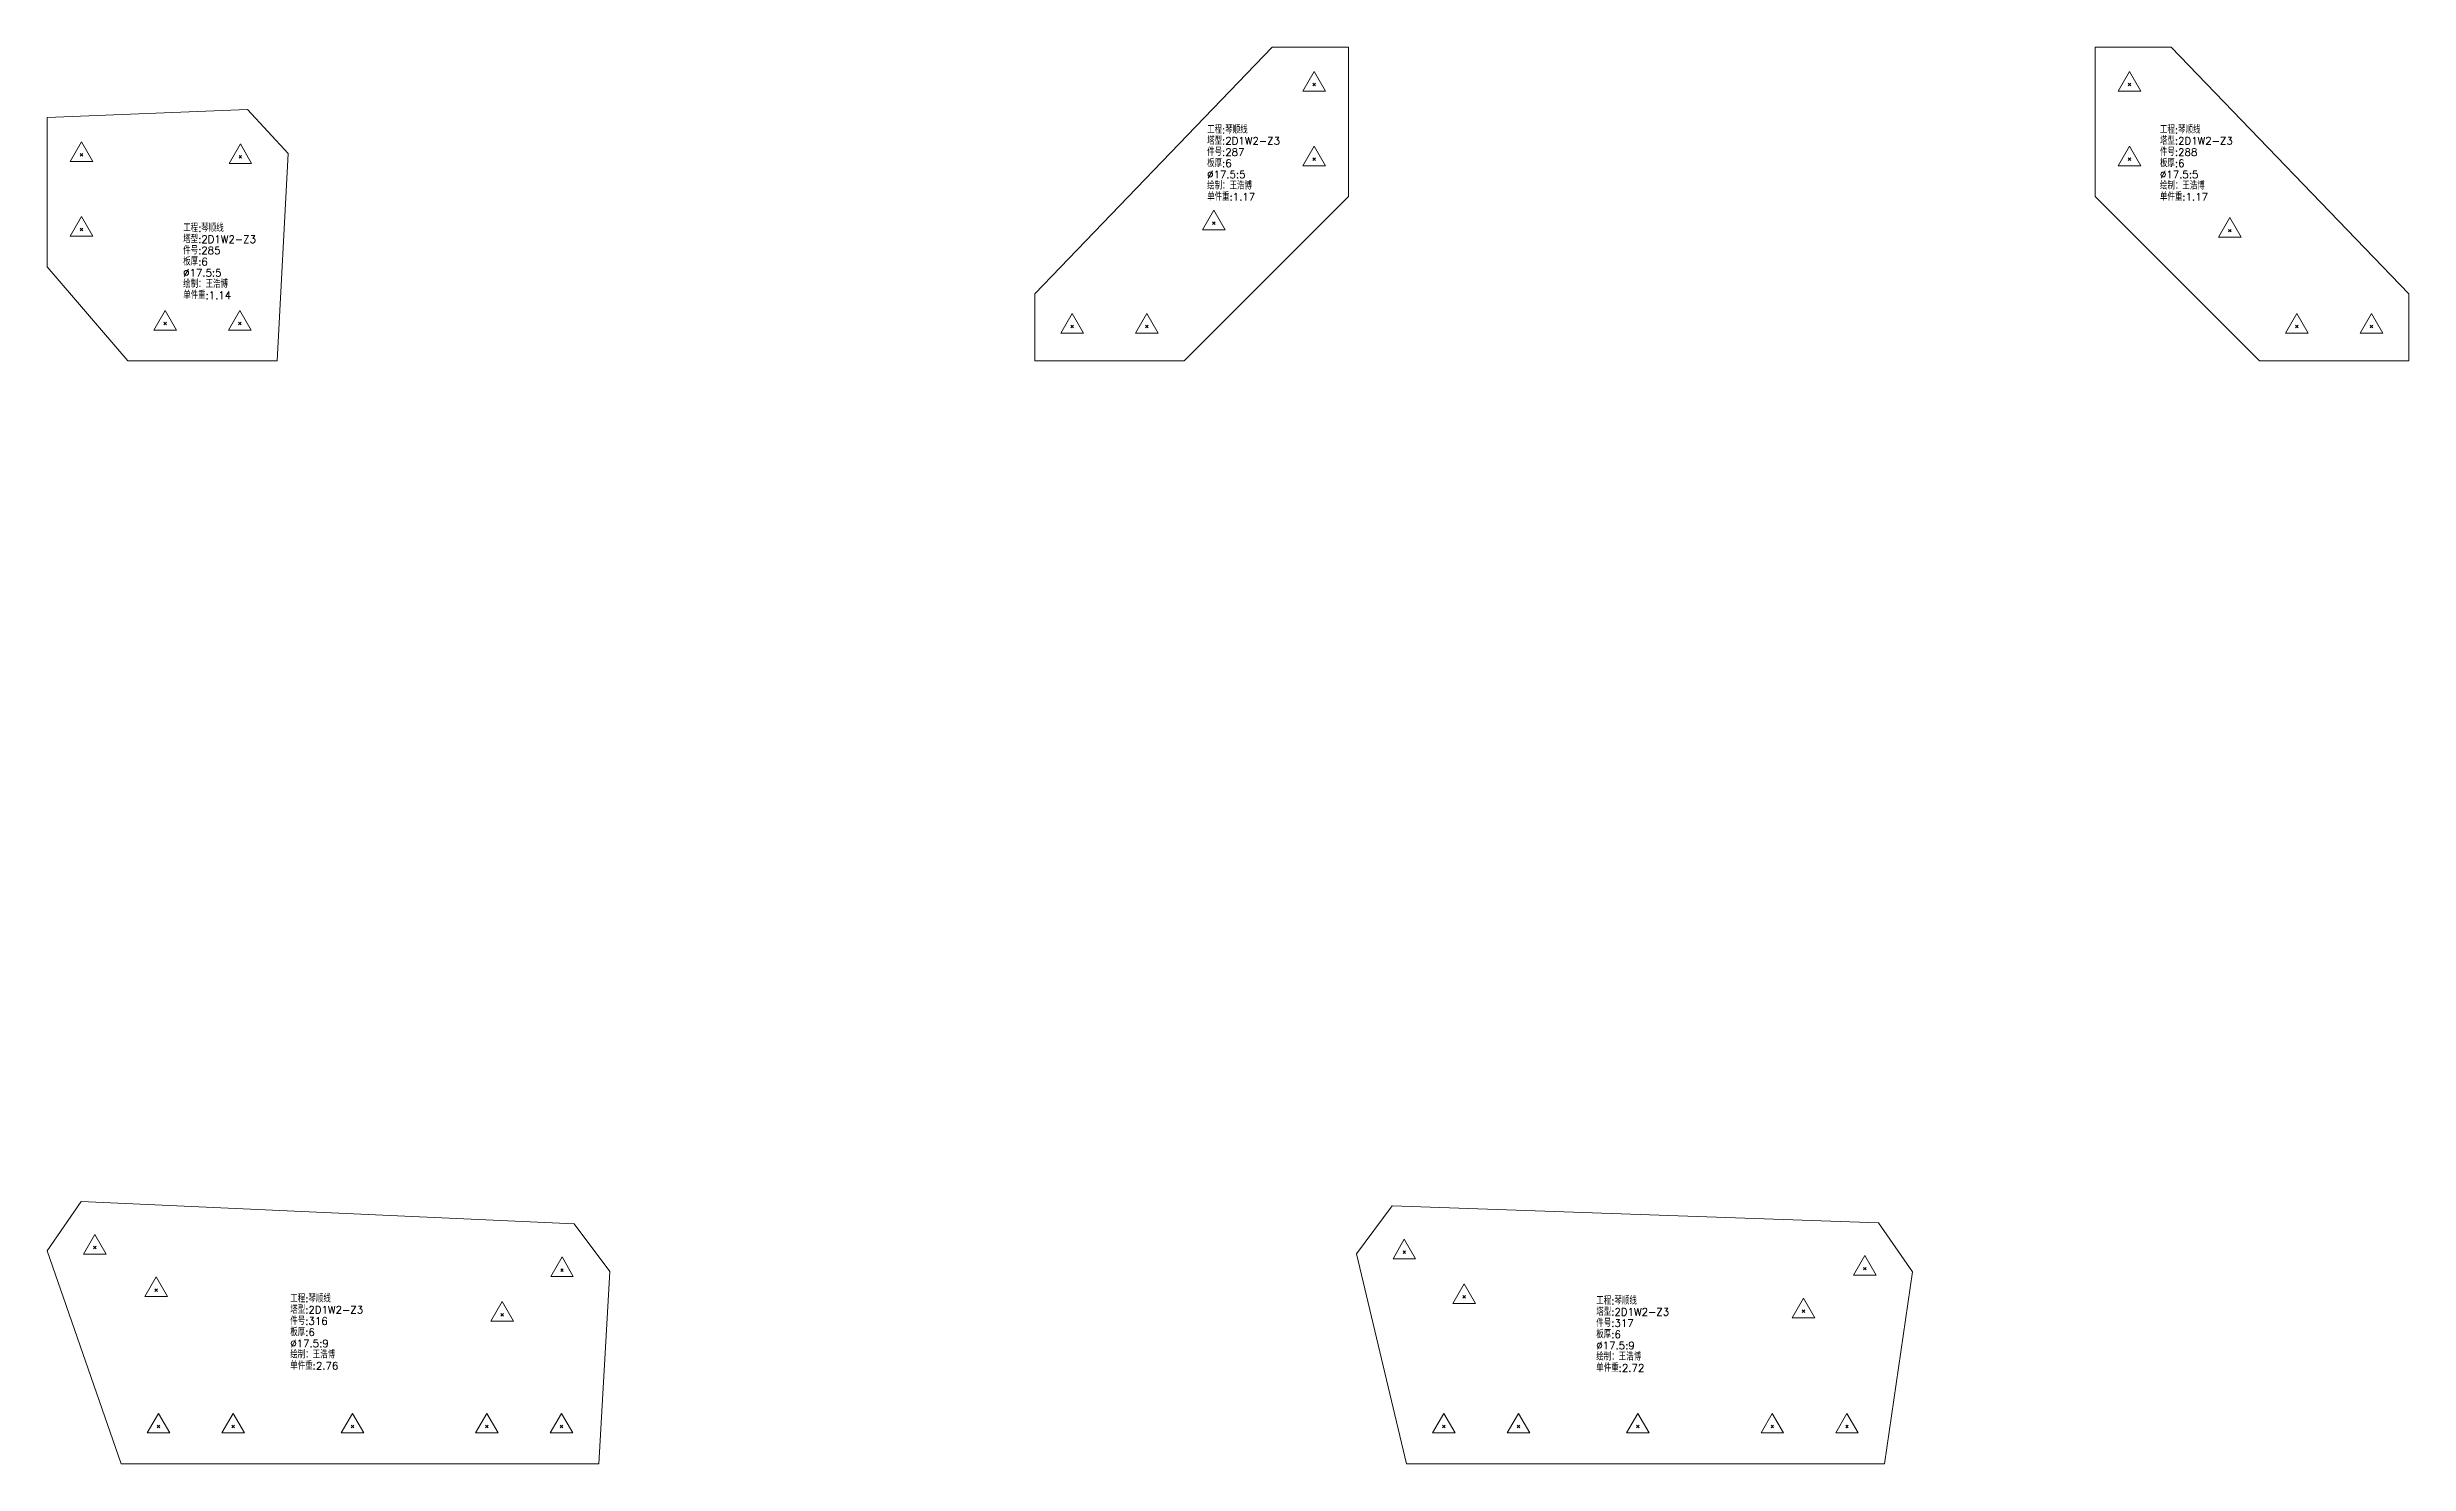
# Model space of a CAD drawing. Extents: x -580 to 8755, y 0 to 14723.
# Drawn here: x 0 to 1581, y 8630 to 9578 of the extents above; entities that cross this region are included whole.
import ezdxf
from ezdxf.enums import TextEntityAlignment as Align

# ---------------------------------------------------------------- set-up
doc = ezdxf.new("R2010")
doc.units = 0
doc.header["$MEASUREMENT"] = 0
doc.layers.add('1', color=7, linetype='CONTINUOUS', lineweight=25)
doc.styles.get("Standard").update_dxf_attribs({"font": 'simplex.shx', "width": 0.7, "height": 3, "bigfont": 'gbhzfs.shx'})

msp = doc.modelspace()

# ---------------------------------------------------------------- linework, layer by layer
at = {"layer": '1', "color": 7, "linetype": 'Continuous', "lineweight": 18}
for p, q in [((820.22933, 9578.3882), (661.22933, 9413.3882)), ((871.22933, 9578.3882), (820.22933, 9578.3882)), ((871.22933, 9478.3882), (871.22933, 9578.3882)), ((1422.22933, 9578.3882), (1371.22933, 9578.3882)), ((1371.22933, 9578.3882), (1371.22933, 9478.3882)), ((1581.22933, 9413.3882), (1422.22933, 9578.3882)), ((134.02447, 9536.67084), (0, 9531.3882)), ((161.22933, 9507.34687), (134.02447, 9536.67084)), ((0, 9531.3882), (0, 9431.3882)), ((154, 9368.3882), (161.22933, 9507.34687)), ((761.22933, 9368.3882), (871.22933, 9478.3882)), ((1371.22933, 9478.3882), (1481.22933, 9368.3882)), ((0, 9431.3882), (54, 9368.3882)), ((661.22933, 9413.3882), (661.22933, 9368.3882)), ((1581.22933, 9368.3882), (1581.22933, 9413.3882)), ((54, 9368.3882), (154, 9368.3882)), ((661.22933, 9368.3882), (761.22933, 9368.3882)), ((1481.22933, 9368.3882), (1581.22933, 9368.3882)), ((22.81795, 8805.64896), (0, 8772.80016)), ((352.75323, 8790.82665), (22.81795, 8805.64896)), ((900.59998, 8802.78834), (876.67661, 8770.73101)), ((1226.15279, 8791.47456), (900.59998, 8802.78834)), ((376.67661, 8758.76932), (352.75323, 8790.82665)), ((1248.97033, 8758.62458), (1226.15279, 8791.47456)), ((0, 8772.80016), (49.4283, 8630.1811)), ((876.67661, 8770.73101), (910.08007, 8630.1811)), ((369.4283, 8630.1811), (376.67661, 8758.76932)), ((1230.08007, 8630.1811), (1248.97033, 8758.62458)), ((49.4283, 8630.1811), (369.4283, 8630.1811)), ((910.08007, 8630.1811), (1230.08007, 8630.1811))]:
    msp.add_line(p, q, dxfattribs=at)
at = {"layer": '1', "color": 7, "linetype": 'Continuous', "lineweight": 13}
for p, q in [((848.22933, 9562.1382), (840.65183, 9549.0132)), ((847.35433, 9552.5132), (849.10433, 9554.2632)), ((849.10433, 9552.5132), (847.35433, 9554.2632)), ((855.80683, 9549.0132), (848.22933, 9562.1382)), ((1394.22933, 9562.1382), (1386.65183, 9549.0132)), ((1393.35433, 9552.5132), (1395.10433, 9554.2632)), ((1395.10433, 9552.5132), (1393.35433, 9554.2632)), ((1401.80683, 9549.0132), (1394.22933, 9562.1382)), ((840.65183, 9549.0132), (855.80683, 9549.0132)), ((1386.65183, 9549.0132), (1401.80683, 9549.0132)), ((23, 9515.1382), (15.4225, 9502.0132)), ((22.125, 9505.5132), (23.875, 9507.2632)), ((23.875, 9505.5132), (22.125, 9507.2632)), ((30.5775, 9502.0132), (23, 9515.1382)), ((129.29941, 9513.75582), (121.72191, 9500.63082)), ((128.42441, 9504.13082), (130.17441, 9505.88082)), ((130.17441, 9504.13082), (128.42441, 9505.88082)), ((136.87691, 9500.63082), (129.29941, 9513.75582)), ((848.22933, 9512.1382), (840.65183, 9499.0132)), ((847.35433, 9502.5132), (849.10433, 9504.2632)), ((849.10433, 9502.5132), (847.35433, 9504.2632)), ((855.80683, 9499.0132), (848.22933, 9512.1382)), ((1394.22933, 9512.1382), (1386.65183, 9499.0132)), ((1393.35433, 9502.5132), (1395.10433, 9504.2632)), ((1395.10433, 9502.5132), (1393.35433, 9504.2632)), ((1401.80683, 9499.0132), (1394.22933, 9512.1382)), ((15.4225, 9502.0132), (30.5775, 9502.0132)), ((121.72191, 9500.63082), (136.87691, 9500.63082)), ((840.65183, 9499.0132), (855.80683, 9499.0132)), ((1386.65183, 9499.0132), (1401.80683, 9499.0132)), ((23, 9465.1382), (15.4225, 9452.0132)), ((22.125, 9455.5132), (23.875, 9457.2632)), ((23.875, 9455.5132), (22.125, 9457.2632)), ((30.5775, 9452.0132), (23, 9465.1382)), ((781.08698, 9469.34612), (773.50948, 9456.22112)), ((773.50948, 9456.22112), (788.66448, 9456.22112)), ((780.21198, 9459.72112), (781.96198, 9461.47112)), ((781.96198, 9459.72112), (780.21198, 9461.47112)), ((788.66448, 9456.22112), (781.08698, 9469.34612)), ((1461.37168, 9464.34612), (1453.79418, 9451.22112)), ((1460.49668, 9454.72112), (1462.24668, 9456.47112)), ((1462.24668, 9454.72112), (1460.49668, 9456.47112)), ((1468.94918, 9451.22112), (1461.37168, 9464.34612)), ((15.4225, 9452.0132), (30.5775, 9452.0132)), ((1453.79418, 9451.22112), (1468.94918, 9451.22112)), ((79, 9402.1382), (71.4225, 9389.0132)), ((78.125, 9392.5132), (79.875, 9394.2632)), ((79.875, 9392.5132), (78.125, 9394.2632)), ((86.5775, 9389.0132), (79, 9402.1382)), ((129, 9402.1382), (121.4225, 9389.0132)), ((128.125, 9392.5132), (129.875, 9394.2632)), ((129.875, 9392.5132), (128.125, 9394.2632)), ((136.5775, 9389.0132), (129, 9402.1382)), ((686.22933, 9400.1382), (678.65183, 9387.0132)), ((693.80683, 9387.0132), (686.22933, 9400.1382)), ((736.22933, 9400.1382), (728.65183, 9387.0132)), ((743.80683, 9387.0132), (736.22933, 9400.1382)), ((1506.22933, 9400.1382), (1498.65183, 9387.0132)), ((1513.80683, 9387.0132), (1506.22933, 9400.1382)), ((1556.22933, 9400.1382), (1548.65183, 9387.0132)), ((1563.80683, 9387.0132), (1556.22933, 9400.1382)), ((71.4225, 9389.0132), (86.5775, 9389.0132)), ((121.4225, 9389.0132), (136.5775, 9389.0132)), ((678.65183, 9387.0132), (693.80683, 9387.0132)), ((685.35433, 9390.5132), (687.10433, 9392.2632)), ((687.10433, 9390.5132), (685.35433, 9392.2632)), ((728.65183, 9387.0132), (743.80683, 9387.0132)), ((735.35433, 9390.5132), (737.10433, 9392.2632)), ((737.10433, 9390.5132), (735.35433, 9392.2632)), ((1498.65183, 9387.0132), (1513.80683, 9387.0132)), ((1505.35433, 9390.5132), (1507.10433, 9392.2632)), ((1507.10433, 9390.5132), (1505.35433, 9392.2632)), ((1548.65183, 9387.0132), (1563.80683, 9387.0132)), ((1555.35433, 9390.5132), (1557.10433, 9392.2632)), ((1557.10433, 9390.5132), (1555.35433, 9392.2632)), ((31.9423, 8783.7153), (24.3648, 8770.5903)), ((31.0673, 8774.0903), (32.8173, 8775.8403)), ((32.8173, 8774.0903), (31.0673, 8775.8403)), ((39.5198, 8770.5903), (31.9423, 8783.7153)), ((908.67412, 8780.55757), (901.09662, 8767.43257)), ((916.25162, 8767.43257), (908.67412, 8780.55757)), ((24.3648, 8770.5903), (39.5198, 8770.5903)), ((344.67909, 8768.59587), (337.10159, 8755.47087)), ((343.80409, 8758.97087), (345.55409, 8760.72087)), ((345.55409, 8758.97087), (343.80409, 8760.72087)), ((352.25659, 8755.47087), (344.67909, 8768.59587)), ((901.09662, 8767.43257), (916.25162, 8767.43257)), ((907.79912, 8770.93257), (909.54912, 8772.68257)), ((909.54912, 8770.93257), (907.79912, 8772.68257)), ((1217.02803, 8769.54019), (1209.45053, 8756.41519)), ((1216.15303, 8759.91519), (1217.90303, 8761.66519)), ((1217.90303, 8759.91519), (1216.15303, 8761.66519)), ((1224.60553, 8756.41519), (1217.02803, 8769.54019)), ((73.00896, 8755.19679), (65.43146, 8742.07179)), ((72.13396, 8745.57179), (73.88396, 8747.32179)), ((73.88396, 8745.57179), (72.13396, 8747.32179)), ((80.58646, 8742.07179), (73.00896, 8755.19679)), ((337.10159, 8755.47087), (352.25659, 8755.47087)), ((948.74578, 8750.65334), (941.16828, 8737.52834)), ((956.32328, 8737.52834), (948.74578, 8750.65334)), ((1209.45053, 8756.41519), (1224.60553, 8756.41519)), ((65.43146, 8742.07179), (80.58646, 8742.07179)), ((304.60744, 8738.69166), (297.02994, 8725.56666)), ((303.73244, 8729.06666), (305.48244, 8730.81666)), ((305.48244, 8729.06666), (303.73244, 8730.81666)), ((312.18494, 8725.56666), (304.60744, 8738.69166)), ((941.16828, 8737.52834), (956.32328, 8737.52834)), ((947.87078, 8741.02834), (949.62078, 8742.77834)), ((949.62078, 8741.02834), (947.87078, 8742.77834)), ((1175.96102, 8741.02142), (1168.38352, 8727.89642)), ((1175.08602, 8731.39642), (1176.83602, 8733.14642)), ((1176.83602, 8731.39642), (1175.08602, 8733.14642)), ((1183.53852, 8727.89642), (1175.96102, 8741.02142)), ((297.02994, 8725.56666), (312.18494, 8725.56666)), ((1168.38352, 8727.89642), (1183.53852, 8727.89642)), ((74.4283, 8663.9311), (66.8508, 8650.8061)), ((66.8508, 8650.8061), (82.0058, 8650.8061)), ((73.5533, 8654.3061), (75.3033, 8656.0561)), ((75.3033, 8654.3061), (73.5533, 8656.0561)), ((82.0058, 8650.8061), (74.4283, 8663.9311)), ((124.4283, 8663.9311), (116.8508, 8650.8061)), ((116.8508, 8650.8061), (132.0058, 8650.8061)), ((123.5533, 8654.3061), (125.3033, 8656.0561)), ((125.3033, 8654.3061), (123.5533, 8656.0561)), ((132.0058, 8650.8061), (124.4283, 8663.9311)), ((204.4283, 8663.9311), (196.8508, 8650.8061)), ((196.8508, 8650.8061), (212.0058, 8650.8061)), ((203.5533, 8654.3061), (205.3033, 8656.0561)), ((205.3033, 8654.3061), (203.5533, 8656.0561)), ((212.0058, 8650.8061), (204.4283, 8663.9311)), ((294.4283, 8663.9311), (286.8508, 8650.8061)), ((286.8508, 8650.8061), (302.0058, 8650.8061)), ((293.5533, 8654.3061), (295.3033, 8656.0561)), ((295.3033, 8654.3061), (293.5533, 8656.0561)), ((302.0058, 8650.8061), (294.4283, 8663.9311)), ((344.4283, 8663.9311), (336.8508, 8650.8061)), ((336.8508, 8650.8061), (352.0058, 8650.8061)), ((343.5533, 8654.3061), (345.3033, 8656.0561)), ((345.3033, 8654.3061), (343.5533, 8656.0561)), ((352.0058, 8650.8061), (344.4283, 8663.9311)), ((935.08007, 8663.9311), (927.50257, 8650.8061)), ((927.50257, 8650.8061), (942.65757, 8650.8061)), ((934.20507, 8654.3061), (935.95507, 8656.0561)), ((935.95507, 8654.3061), (934.20507, 8656.0561)), ((942.65757, 8650.8061), (935.08007, 8663.9311)), ((985.08007, 8663.9311), (977.50257, 8650.8061)), ((977.50257, 8650.8061), (992.65757, 8650.8061)), ((984.20507, 8654.3061), (985.95507, 8656.0561)), ((985.95507, 8654.3061), (984.20507, 8656.0561)), ((992.65757, 8650.8061), (985.08007, 8663.9311)), ((1065.08007, 8663.9311), (1057.50257, 8650.8061)), ((1057.50257, 8650.8061), (1072.65757, 8650.8061)), ((1064.20507, 8654.3061), (1065.95507, 8656.0561)), ((1065.95507, 8654.3061), (1064.20507, 8656.0561)), ((1072.65757, 8650.8061), (1065.08007, 8663.9311)), ((1155.08007, 8663.9311), (1147.50257, 8650.8061)), ((1147.50257, 8650.8061), (1162.65757, 8650.8061)), ((1154.20507, 8654.3061), (1155.95507, 8656.0561)), ((1155.95507, 8654.3061), (1154.20507, 8656.0561)), ((1162.65757, 8650.8061), (1155.08007, 8663.9311)), ((1205.08007, 8663.9311), (1197.50257, 8650.8061)), ((1197.50257, 8650.8061), (1212.65757, 8650.8061)), ((1204.20507, 8654.3061), (1205.95507, 8656.0561)), ((1205.95507, 8654.3061), (1204.20507, 8656.0561)), ((1212.65757, 8650.8061), (1205.08007, 8663.9311))]:
    msp.add_line(p, q, dxfattribs=at)

# ---------------------------------------------------------------- texts
at = {"layer": '1', "color": 7, "linetype": 'Continuous', "lineweight": 18}
for s, p in [('工程:琴顺线', (776.63359, 9519.20399)), ('工程:琴顺线', (1414.63359, 9519.20399)), ('件号:287', (776.63359, 9504.20399)), ('板厚:6', (776.63359, 9496.70399)), ('塔型:2D1W2-Z3', (776.63359, 9511.70399)), ('件号:288', (1414.63359, 9504.20399)), ('板厚:6', (1414.63359, 9496.70399)), ('塔型:2D1W2-Z3', (1414.63359, 9511.70399)), ('绘制：王浩博', (776.63359, 9481.70399)), ('%%c17.5:5', (776.63359, 9489.20399)), ('绘制：王浩博', (1414.63359, 9481.70399)), ('%%c17.5:5', (1414.63359, 9489.20399)), ('单件重:1.17', (776.63359, 9474.20399)), ('单件重:1.17', (1414.63359, 9474.20399)), ('工程:琴顺线', (91.01892, 9453.34531)), ('件号:285', (91.01892, 9438.34531)), ('塔型:2D1W2-Z3', (91.01892, 9445.84531)), ('板厚:6', (91.01892, 9430.84531)), ('%%c17.5:5', (91.01892, 9423.34531)), ('绘制：王浩博', (91.01892, 9415.84531)), ('单件重:1.14', (91.01892, 9408.34531)), ('件号:316', (162.74256, 8721.73082)), ('塔型:2D1W2-Z3', (162.74256, 8729.23082)), ('工程:琴顺线', (162.74256, 8736.73082)), ('塔型:2D1W2-Z3', (1037.22773, 8727.80051)), ('工程:琴顺线', (1037.22773, 8735.30051)), ('板厚:6', (162.74256, 8714.23082)), ('%%c17.5:9', (162.74256, 8706.73082)), ('件号:317', (1037.22773, 8720.30051)), ('板厚:6', (1037.22773, 8712.80051)), ('绘制：王浩博', (162.74256, 8699.23082)), ('单件重:2.76', (162.74256, 8691.73082)), ('绘制：王浩博', (1037.22773, 8697.80051)), ('单件重:2.72', (1037.22773, 8690.30051)), ('%%c17.5:9', (1037.22773, 8705.30051))]:
    msp.add_text(s, height=5, dxfattribs=at).set_placement(p, align=Align.BOTTOM_LEFT)

doc.saveas('drawing.dxf')
